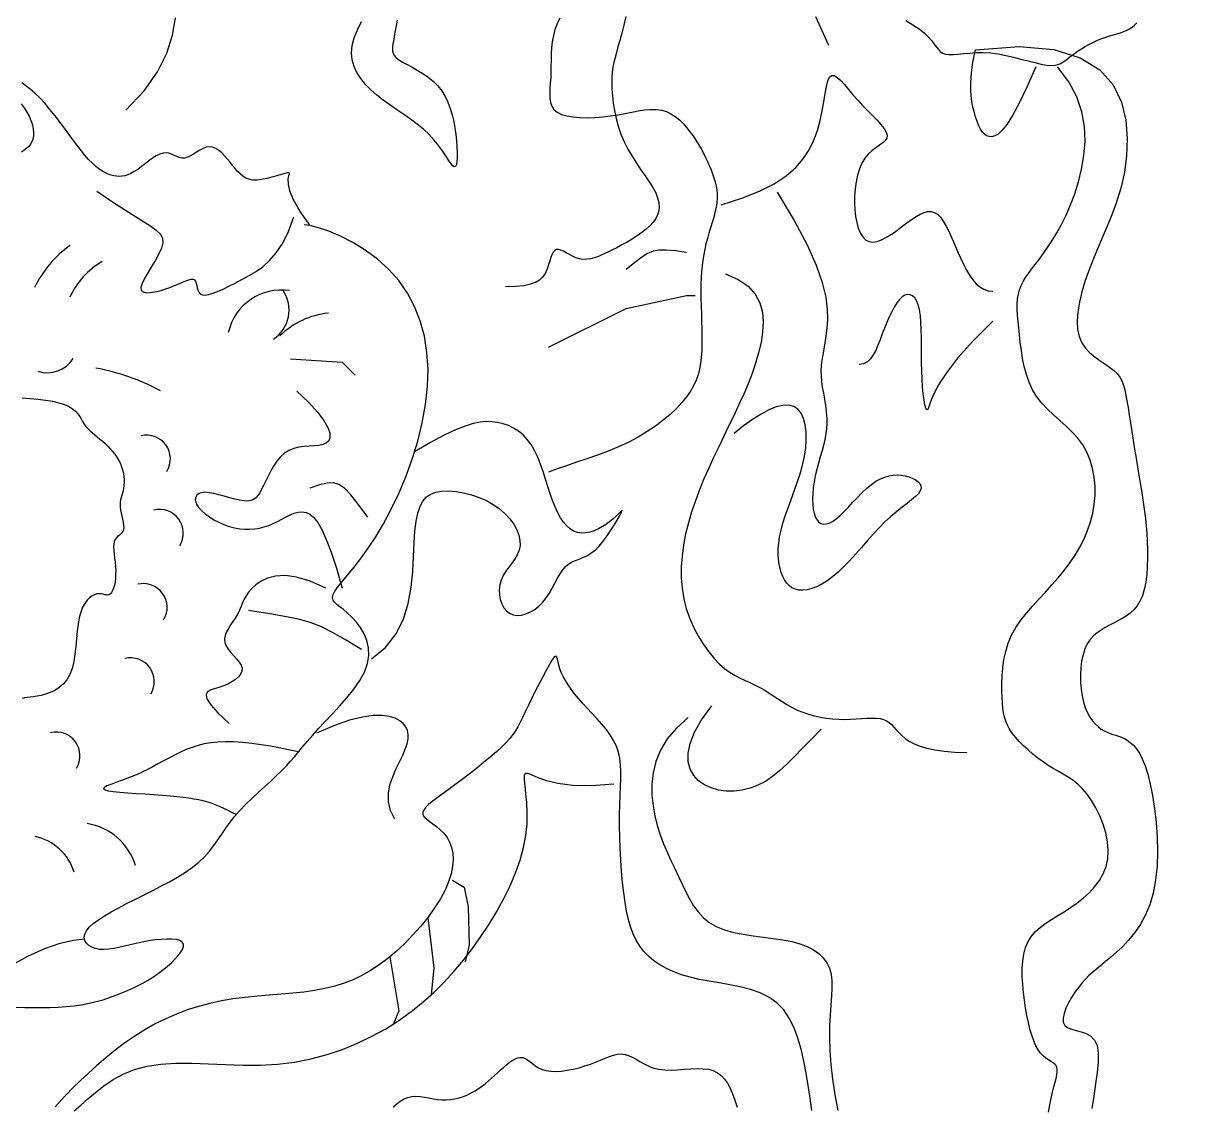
# Model space of a CAD drawing. Extents: x 2475 to 5335, y 627 to 2827.
# Drawn here: x 3672.2 to 3945.7, y 1701.1 to 1951.9 of the extents above; entities that cross this region are included whole.
import ezdxf

# ---------------------------------------------------------------- set-up
doc = ezdxf.new("R2010")
doc.units = 0
doc.header["$MEASUREMENT"] = 0
doc.layers.add('3', color=3, linetype='CONTINUOUS')
doc.layers.add('7', color=7, linetype='CONTINUOUS')

msp = doc.modelspace()

# ---------------------------------------------------------------- linework, layer by layer
at = {"layer": '3'}
for points in [[(3695.84, 1931.82), (3700.08, 1936.29), (3703.19, 1940.68), (3705.32, 1944.99), (3706.64, 1949.18), (3707.34, 1953.23)], [(3811.68, 1953.48), (3811.2, 1951.47), (3810.72, 1949.62), (3810.26, 1947.96), (3809.85, 1946.5), (3809.48, 1945.19), (3809.17, 1943.99), (3808.91, 1942.87), (3808.7, 1941.76), (3808.55, 1940.64), (3808.46, 1939.45), (3808.43, 1938.15), (3808.46, 1936.7), (3808.56, 1935.12), (3808.75, 1933.45), (3809.03, 1931.7), (3809.41, 1929.9), (3809.9, 1928.08), (3810.51, 1926.28), (3811.26, 1924.5), (3812.13, 1922.79), (3813.11, 1921.14), (3814.13, 1919.55), (3815.17, 1918.03), (3816.18, 1916.59), (3817.11, 1915.21), (3817.93, 1913.91), (3818.59, 1912.69), (3819.05, 1911.54), (3819.31, 1910.46), (3819.39, 1909.45), (3819.29, 1908.49), (3819.02, 1907.57), (3818.59, 1906.7), (3817.99, 1905.86), (3817.25, 1905.04), (3816.38, 1904.23), (3815.38, 1903.45), (3814.3, 1902.69), (3813.15, 1901.96), (3811.97, 1901.26), (3810.77, 1900.59), (3809.58, 1899.96), (3808.43, 1899.38), (3807.33, 1898.84), (3806.3, 1898.36), (3805.31, 1897.96), (3804.37, 1897.63), (3803.46, 1897.4), (3802.59, 1897.27), (3801.75, 1897.26), (3800.93, 1897.38), (3800.13, 1897.63), (3799.35, 1897.98), (3798.6, 1898.37), (3797.89, 1898.78), (3797.23, 1899.14), (3796.62, 1899.42), (3796.08, 1899.57), (3795.6, 1899.55), (3795.2, 1899.32), (3794.86, 1898.9), (3794.57, 1898.34), (3794.3, 1897.66), (3794.05, 1896.9), (3793.79, 1896.09), (3793.51, 1895.27), (3793.19, 1894.47), (3792.81, 1893.72), (3792.31, 1893.03), (3791.65, 1892.42), (3790.76, 1891.9), (3789.59, 1891.48), (3788.07, 1891.16), (3786.15, 1890.96), (3783.78, 1890.89)], [(3796.42, 1953.11), (3795.78, 1951.81), (3795.27, 1950.46), (3794.9, 1949.07), (3794.64, 1947.66), (3794.48, 1946.24), (3794.39, 1944.82), (3794.35, 1943.41), (3794.33, 1942.01), (3794.31, 1940.64), (3794.27, 1939.31), (3794.19, 1938.02), (3794.11, 1936.8), (3794.06, 1935.64), (3794.08, 1934.57), (3794.23, 1933.59), (3794.53, 1932.71), (3795.03, 1931.95), (3795.77, 1931.32), (3796.78, 1930.83), (3798.02, 1930.47), (3799.46, 1930.23), (3801.06, 1930.1), (3802.76, 1930.07), (3804.53, 1930.13), (3806.32, 1930.28), (3808.09, 1930.49), (3809.81, 1930.77), (3811.46, 1931.07), (3813.05, 1931.38), (3814.57, 1931.66), (3816.02, 1931.87), (3817.39, 1931.99), (3818.69, 1931.98), (3819.92, 1931.82), (3821.07, 1931.48), (3822.14, 1930.98), (3823.14, 1930.34), (3824.08, 1929.58), (3824.96, 1928.72), (3825.77, 1927.8), (3826.54, 1926.83), (3827.25, 1925.83), (3827.91, 1924.84), (3828.53, 1923.84), (3829.11, 1922.85), (3829.64, 1921.86), (3830.14, 1920.88), (3830.6, 1919.91), (3831.02, 1918.96), (3831.41, 1918.01), (3831.77, 1917.08), (3832.09, 1916.16), (3832.36, 1915.24), (3832.58, 1914.31), (3832.73, 1913.37), (3832.82, 1912.4), (3832.82, 1911.4), (3832.74, 1910.36), (3832.57, 1909.28), (3832.33, 1908.15), (3832.03, 1906.99), (3831.68, 1905.81), (3831.31, 1904.59), (3830.94, 1903.36), (3830.58, 1902.12), (3830.24, 1900.88), (3829.96, 1899.63), (3829.71, 1898.36), (3829.51, 1897.08), (3829.35, 1895.76), (3829.23, 1894.39), (3829.14, 1892.97), (3829.09, 1891.47), (3829.08, 1889.9), (3829.09, 1888.23), (3829.13, 1886.5), (3829.18, 1884.72), (3829.22, 1882.93), (3829.27, 1881.14), (3829.29, 1879.39), (3829.29, 1877.7), (3829.25, 1876.09), (3829.16, 1874.58), (3829, 1873.16), (3828.77, 1871.81), (3828.43, 1870.51), (3827.98, 1869.25), (3827.39, 1867.99), (3826.66, 1866.73), (3825.75, 1865.44), (3824.66, 1864.11), (3823.38, 1862.75), (3821.94, 1861.37), (3820.32, 1860.01), (3818.55, 1858.67), (3816.63, 1857.37), (3814.55, 1856.12), (3812.34, 1854.96), (3810, 1853.88), (3807.58, 1852.88), (3805.11, 1851.95), (3802.65, 1851.09), (3800.24, 1850.27), (3797.92, 1849.48), (3795.75, 1848.72), (3793.77, 1847.97)], [(3858.72, 1946.8), (3855.67, 1953.39)], [(3758.68, 1952.64), (3758.39, 1950.95), (3758.13, 1949.46), (3757.9, 1948.21), (3757.72, 1947.17), (3757.63, 1946.31), (3757.63, 1945.59), (3757.76, 1944.98), (3758.04, 1944.45), (3758.48, 1943.96), (3759.13, 1943.47), (3759.98, 1942.95), (3761, 1942.39), (3762.15, 1941.78), (3763.38, 1941.1), (3764.63, 1940.34), (3765.87, 1939.49), (3767.05, 1938.54), (3768.12, 1937.48), (3769.05, 1936.3), (3769.83, 1935.01), (3770.48, 1933.64), (3771.02, 1932.2), (3771.45, 1930.71), (3771.8, 1929.2), (3772.07, 1927.68), (3772.29, 1926.17), (3772.45, 1924.69), (3772.56, 1923.29), (3772.62, 1922), (3772.62, 1920.86), (3772.56, 1919.92), (3772.43, 1919.22), (3772.23, 1918.79), (3771.95, 1918.68), (3771.6, 1918.91), (3771.16, 1919.45), (3770.62, 1920.24), (3769.97, 1921.24), (3769.21, 1922.38), (3768.32, 1923.62), (3767.3, 1924.9), (3766.12, 1926.17), (3764.8, 1927.38), (3763.36, 1928.55), (3761.82, 1929.69), (3760.23, 1930.8), (3758.62, 1931.91), (3757.01, 1933.02), (3755.45, 1934.15), (3753.97, 1935.32), (3752.59, 1936.53), (3751.35, 1937.79), (3750.27, 1939.11), (3749.39, 1940.5), (3748.72, 1941.95), (3748.3, 1943.48), (3748.15, 1945.1), (3748.3, 1946.8), (3748.77, 1948.59), (3749.49, 1950.45), (3750.42, 1952.38)], [(3876.57, 1952.59), (3878.16, 1951.6), (3879.6, 1950.61), (3880.83, 1949.65), (3881.8, 1948.74), (3882.55, 1947.89), (3883.14, 1947.12), (3883.63, 1946.43), (3884.07, 1945.84), (3884.53, 1945.36), (3885.05, 1945), (3885.7, 1944.78), (3886.52, 1944.69), (3887.51, 1944.7), (3888.65, 1944.79), (3889.93, 1944.92), (3891.34, 1945.04), (3892.85, 1945.13), (3894.46, 1945.15), (3896.15, 1945.06), (3897.9, 1944.83), (3899.68, 1944.5), (3901.46, 1944.1), (3903.2, 1943.66), (3904.87, 1943.23), (3906.44, 1942.82), (3907.86, 1942.49), (3909.11, 1942.27), (3910.16, 1942.18), (3911.04, 1942.23), (3911.78, 1942.38), (3912.43, 1942.64), (3913.02, 1942.98), (3913.59, 1943.39), (3914.18, 1943.85), (3914.82, 1944.36), (3915.54, 1944.89), (3916.34, 1945.44), (3917.2, 1945.99), (3918.11, 1946.53), (3919.05, 1947.06), (3920.01, 1947.55), (3920.97, 1948), (3921.92, 1948.4), (3922.85, 1948.73), (3923.75, 1949.02), (3924.61, 1949.27), (3925.44, 1949.51), (3926.23, 1949.75), (3926.98, 1950), (3927.68, 1950.29), (3928.33, 1950.62), (3928.93, 1951.02), (3929.49, 1951.48), (3930.01, 1952)], [(3906.69, 1941.81), (3904.6, 1937.11), (3902.81, 1933.41), (3901.28, 1930.6), (3899.98, 1928.56), (3898.88, 1927.16), (3897.94, 1926.29), (3897.14, 1925.83), (3896.45, 1925.67), (3895.83, 1925.69), (3895.26, 1925.88), (3894.76, 1926.23), (3894.29, 1926.74), (3893.86, 1927.4), (3893.46, 1928.21), (3893.08, 1929.16), (3892.7, 1930.24), (3892.33, 1931.47), (3892, 1932.85), (3891.73, 1934.41), (3891.58, 1936.18), (3891.56, 1938.18), (3891.72, 1940.43), (3892.09, 1942.96), (3892.7, 1945.8)], [(3892.7, 1945.8), (3902.81, 1946.52), (3910.81, 1945.83), (3916.95, 1943.97), (3921.45, 1941.17), (3924.55, 1937.67), (3926.5, 1933.69), (3927.51, 1929.47), (3927.84, 1925.25), (3927.69, 1921.21), (3927.16, 1917.38), (3926.33, 1913.75), (3925.26, 1910.29), (3924.04, 1906.99), (3922.74, 1903.83), (3921.42, 1900.8), (3920.18, 1897.88), (3919.07, 1895.06), (3918.11, 1892.35), (3917.33, 1889.77), (3916.75, 1887.34), (3916.37, 1885.07), (3916.22, 1882.98), (3916.32, 1881.09), (3916.68, 1879.41), (3917.31, 1877.96), (3918.17, 1876.72), (3919.18, 1875.64), (3920.31, 1874.69), (3921.47, 1873.85), (3922.63, 1873.07), (3923.72, 1872.33), (3924.68, 1871.59), (3925.46, 1870.83), (3926.09, 1870.01), (3926.58, 1869.12), (3926.97, 1868.14), (3927.28, 1867.05), (3927.53, 1865.84), (3927.77, 1864.47), (3928.01, 1862.94), (3928.27, 1861.23), (3928.56, 1859.37), (3928.87, 1857.41), (3929.19, 1855.37), (3929.53, 1853.3), (3929.86, 1851.24), (3930.19, 1849.23), (3930.51, 1847.3), (3930.81, 1845.49), (3931.1, 1843.77), (3931.36, 1842.12), (3931.61, 1840.5), (3931.83, 1838.89), (3932.03, 1837.26), (3932.2, 1835.58), (3932.34, 1833.83), (3932.45, 1831.97), (3932.51, 1830.04), (3932.52, 1828.09), (3932.46, 1826.15), (3932.33, 1824.27), (3932.1, 1822.48), (3931.78, 1820.83), (3931.34, 1819.35), (3930.78, 1818.08), (3930.11, 1817.01), (3929.35, 1816.09), (3928.51, 1815.32), (3927.6, 1814.65), (3926.65, 1814.06), (3925.67, 1813.53), (3924.68, 1813.03), (3923.68, 1812.52), (3922.7, 1812), (3921.75, 1811.42), (3920.85, 1810.78), (3920.01, 1810.04), (3919.24, 1809.19), (3918.57, 1808.2), (3918.02, 1807.04), (3917.58, 1805.7), (3917.26, 1804.23), (3917.06, 1802.65), (3916.97, 1801.01), (3917, 1799.35), (3917.13, 1797.73), (3917.35, 1796.17), (3917.68, 1794.73), (3918.1, 1793.43), (3918.6, 1792.28), (3919.17, 1791.27), (3919.78, 1790.4), (3920.44, 1789.65), (3921.13, 1789.02), (3921.82, 1788.49), (3922.51, 1788.07), (3923.19, 1787.74), (3923.86, 1787.48), (3924.52, 1787.25), (3925.18, 1787.05), (3925.83, 1786.84), (3926.49, 1786.6), (3927.16, 1786.29), (3927.84, 1785.91), (3928.54, 1785.41), (3929.24, 1784.77), (3929.94, 1783.94), (3930.63, 1782.89), (3931.31, 1781.59), (3931.96, 1779.99), (3932.59, 1778.06), (3933.17, 1775.76), (3933.71, 1773.08), (3934.17, 1770.08), (3934.52, 1766.85), (3934.75, 1763.49), (3934.83, 1760.08), (3934.72, 1756.71), (3934.4, 1753.48), (3933.84, 1750.47), (3933.03, 1747.75), (3932, 1745.32), (3930.8, 1743.17), (3929.49, 1741.26), (3928.1, 1739.57), (3926.69, 1738.09), (3925.31, 1736.8), (3924.01, 1735.66), (3922.82, 1734.66), (3921.74, 1733.77), (3920.75, 1732.95), (3919.83, 1732.17), (3918.96, 1731.38), (3918.13, 1730.56), (3917.32, 1729.67), (3916.52, 1728.67), (3915.7, 1727.55), (3914.92, 1726.34), (3914.21, 1725.08), (3913.62, 1723.83), (3913.2, 1722.63), (3912.98, 1721.54), (3913.02, 1720.6), (3913.35, 1719.86), (3914.01, 1719.34), (3914.92, 1718.99), (3916, 1718.7), (3917.16, 1718.4), (3918.31, 1717.99), (3919.37, 1717.37), (3920.24, 1716.47), (3920.85, 1715.2), (3921.12, 1713.48), (3921.1, 1711.37), (3920.87, 1708.95), (3920.49, 1706.3), (3920.05, 1703.48), (3919.61, 1700.6)], [(3833.74, 1909.86), (3838.58, 1911.4), (3842.65, 1913.04), (3846.03, 1914.77), (3848.79, 1916.6), (3851.02, 1918.52), (3852.78, 1920.53), (3854.16, 1922.64), (3855.23, 1924.83), (3856.05, 1927.12), (3856.69, 1929.42), (3857.18, 1931.66), (3857.56, 1933.78), (3857.88, 1935.69), (3858.18, 1937.33), (3858.5, 1938.62), (3858.89, 1939.48), (3859.38, 1939.86), (3859.98, 1939.81), (3860.67, 1939.4), (3861.45, 1938.69), (3862.32, 1937.74), (3863.27, 1936.62), (3864.29, 1935.4), (3865.39, 1934.15), (3866.53, 1932.92), (3867.69, 1931.73), (3868.82, 1930.59), (3869.86, 1929.51), (3870.77, 1928.51), (3871.5, 1927.58), (3872, 1926.74), (3872.21, 1926), (3872.12, 1925.36), (3871.76, 1924.79), (3871.18, 1924.26), (3870.44, 1923.71), (3869.61, 1923.12), (3868.72, 1922.44), (3867.85, 1921.64), (3867.05, 1920.68), (3866.36, 1919.52), (3865.8, 1918.2), (3865.35, 1916.74), (3865.01, 1915.18), (3864.78, 1913.57), (3864.66, 1911.92), (3864.64, 1910.29), (3864.72, 1908.7), (3864.89, 1907.18), (3865.16, 1905.77), (3865.52, 1904.5), (3865.99, 1903.39), (3866.56, 1902.48), (3867.23, 1901.79), (3868, 1901.36), (3868.88, 1901.21), (3869.87, 1901.36), (3870.94, 1901.76), (3872.08, 1902.37), (3873.26, 1903.12), (3874.45, 1903.97), (3875.63, 1904.86), (3876.78, 1905.73), (3877.88, 1906.53), (3878.9, 1907.22), (3879.85, 1907.76), (3880.75, 1908.14), (3881.58, 1908.34), (3882.37, 1908.35), (3883.12, 1908.15), (3883.84, 1907.71), (3884.54, 1907.03), (3885.22, 1906.1), (3885.89, 1904.94), (3886.55, 1903.62), (3887.2, 1902.18), (3887.86, 1900.66), (3888.52, 1899.11), (3889.19, 1897.59), (3889.87, 1896.13), (3890.57, 1894.79), (3891.29, 1893.58), (3892.04, 1892.52), (3892.85, 1891.61), (3893.7, 1890.88), (3894.62, 1890.34), (3895.62, 1890.01), (3896.7, 1889.9)], [(3909.57, 1699.8), (3909.88, 1701.45), (3910.2, 1702.99), (3910.52, 1704.38), (3910.82, 1705.61), (3911.1, 1706.68), (3911.33, 1707.6), (3911.5, 1708.4), (3911.6, 1709.07), (3911.62, 1709.65), (3911.54, 1710.13), (3911.35, 1710.54), (3911.04, 1710.89), (3910.63, 1711.2), (3910.14, 1711.52), (3909.58, 1711.87), (3908.99, 1712.28), (3908.38, 1712.78), (3907.77, 1713.41), (3907.19, 1714.2), (3906.65, 1715.16), (3906.16, 1716.3), (3905.71, 1717.58), (3905.3, 1719), (3904.92, 1720.54), (3904.59, 1722.18), (3904.29, 1723.9), (3904.03, 1725.68), (3903.79, 1727.51), (3903.62, 1729.35), (3903.51, 1731.19), (3903.5, 1733), (3903.61, 1734.74), (3903.86, 1736.39), (3904.27, 1737.93), (3904.86, 1739.32), (3905.64, 1740.55), (3906.6, 1741.64), (3907.72, 1742.63), (3908.96, 1743.54), (3910.3, 1744.42), (3911.72, 1745.29), (3913.19, 1746.18), (3914.68, 1747.14), (3916.18, 1748.19), (3917.63, 1749.33), (3919.01, 1750.57), (3920.26, 1751.92), (3921.37, 1753.38), (3922.27, 1754.96), (3922.95, 1756.65), (3923.34, 1758.46), (3923.44, 1760.38), (3923.27, 1762.39), (3922.86, 1764.42), (3922.24, 1766.44), (3921.46, 1768.4), (3920.56, 1770.25), (3919.56, 1771.94), (3918.51, 1773.43), (3917.45, 1774.68), (3916.36, 1775.73), (3915.26, 1776.62), (3914.14, 1777.38), (3913.01, 1778.07), (3911.86, 1778.72), (3910.7, 1779.38), (3909.52, 1780.08), (3908.33, 1780.88), (3907.14, 1781.75), (3905.98, 1782.67), (3904.86, 1783.64), (3903.8, 1784.63), (3902.82, 1785.63), (3901.95, 1786.62), (3901.19, 1787.57), (3900.57, 1788.49), (3900.08, 1789.39), (3899.69, 1790.29), (3899.4, 1791.23), (3899.19, 1792.23), (3899.04, 1793.33), (3898.94, 1794.54), (3898.86, 1795.89), (3898.81, 1797.41), (3898.8, 1799.06), (3898.86, 1800.83), (3899.01, 1802.67), (3899.27, 1804.56), (3899.68, 1806.47), (3900.26, 1808.36), (3901.03, 1810.2), (3902, 1811.97), (3903.16, 1813.68), (3904.47, 1815.35), (3905.88, 1816.98), (3907.36, 1818.6), (3908.87, 1820.21), (3910.38, 1821.85), (3911.85, 1823.51), (3913.25, 1825.22), (3914.55, 1826.97), (3915.76, 1828.77), (3916.85, 1830.62), (3917.82, 1832.52), (3918.64, 1834.46), (3919.33, 1836.45), (3919.85, 1838.48), (3920.2, 1840.56), (3920.37, 1842.66), (3920.37, 1844.76), (3920.18, 1846.82), (3919.8, 1848.84), (3919.24, 1850.77), (3918.48, 1852.59), (3917.52, 1854.29), (3916.36, 1855.84), (3915.05, 1857.27), (3913.65, 1858.62), (3912.19, 1859.93), (3910.73, 1861.22), (3909.32, 1862.55), (3908.01, 1863.94), (3906.86, 1865.44), (3905.89, 1867.06), (3905.11, 1868.8), (3904.48, 1870.61), (3903.98, 1872.47), (3903.6, 1874.34), (3903.3, 1876.2), (3903.06, 1878.01), (3902.86, 1879.75), (3902.68, 1881.38), (3902.53, 1882.9), (3902.42, 1884.33), (3902.36, 1885.67), (3902.36, 1886.93), (3902.44, 1888.1), (3902.6, 1889.2), (3902.86, 1890.23), (3903.23, 1891.2), (3903.69, 1892.14), (3904.26, 1893.06), (3904.92, 1894.01), (3905.66, 1895.01), (3906.49, 1896.08), (3907.39, 1897.25), (3908.36, 1898.55), (3909.38, 1900), (3910.45, 1901.61), (3911.54, 1903.4), (3912.62, 1905.37), (3913.69, 1907.52), (3914.7, 1909.87), (3915.65, 1912.42), (3916.52, 1915.18), (3917.26, 1918.16), (3917.8, 1921.31), (3918.05, 1924.6), (3917.91, 1928), (3917.3, 1931.45), (3916.12, 1934.93), (3914.28, 1938.4), (3911.69, 1941.81)], [(3738.56, 1905.11), (3736.23, 1908.37), (3734.72, 1911.02), (3733.87, 1913.11), (3733.52, 1914.7), (3733.5, 1915.85), (3733.63, 1916.63), (3733.75, 1917.1), (3733.7, 1917.3), (3733.34, 1917.31), (3732.7, 1917.17), (3731.83, 1916.91), (3730.8, 1916.6), (3729.67, 1916.27), (3728.49, 1915.96), (3727.32, 1915.72), (3726.23, 1915.6), (3725.26, 1915.63), (3724.41, 1915.8), (3723.66, 1916.1), (3722.97, 1916.52), (3722.35, 1917.03), (3721.76, 1917.63), (3721.18, 1918.29), (3720.6, 1919), (3720, 1919.75), (3719.37, 1920.51), (3718.73, 1921.23), (3718.06, 1921.9), (3717.38, 1922.48), (3716.67, 1922.93), (3715.96, 1923.22), (3715.23, 1923.32), (3714.48, 1923.22), (3713.74, 1922.95), (3712.99, 1922.56), (3712.25, 1922.11), (3711.52, 1921.65), (3710.8, 1921.23), (3710.12, 1920.89), (3709.46, 1920.71), (3708.84, 1920.7), (3708.24, 1920.84), (3707.66, 1921.07), (3707.07, 1921.34), (3706.47, 1921.62), (3705.85, 1921.83), (3705.19, 1921.94), (3704.48, 1921.88), (3703.72, 1921.64), (3702.9, 1921.23), (3702.06, 1920.69), (3701.19, 1920.07), (3700.32, 1919.4), (3699.45, 1918.74), (3698.61, 1918.11), (3697.8, 1917.57), (3697.04, 1917.13), (3696.32, 1916.82), (3695.63, 1916.6), (3694.97, 1916.49), (3694.32, 1916.45), (3693.69, 1916.5), (3693.06, 1916.61), (3692.43, 1916.78), (3691.78, 1917), (3691.12, 1917.3), (3690.42, 1917.67), (3689.69, 1918.15), (3688.92, 1918.76), (3688.1, 1919.5), (3687.22, 1920.41), (3686.27, 1921.49), (3685.25, 1922.76), (3684.17, 1924.18), (3683.05, 1925.71), (3681.88, 1927.3), (3680.69, 1928.91), (3679.49, 1930.49), (3678.29, 1932), (3677.1, 1933.4), (3675.93, 1934.65), (3674.81, 1935.74), (3673.73, 1936.68), (3672.71, 1937.48), (3671.77, 1938.13)], [(3671.64, 1933.29), (3672.29, 1932.34), (3672.9, 1931.37), (3673.43, 1930.39), (3673.87, 1929.41), (3674.2, 1928.44), (3674.41, 1927.49), (3674.5, 1926.56), (3674.44, 1925.68), (3674.22, 1924.83), (3673.85, 1924.05), (3673.3, 1923.32), (3672.57, 1922.67), (3671.69, 1922.09)], [(3689.11, 1913.06), (3693.22, 1910.3), (3696.61, 1908.14), (3699.32, 1906.45), (3701.41, 1905.12), (3702.91, 1904.03), (3703.89, 1903.07), (3704.39, 1902.13), (3704.45, 1901.1), (3704.13, 1899.88), (3703.52, 1898.52), (3702.73, 1897.07), (3701.84, 1895.6), (3700.96, 1894.17), (3700.19, 1892.85), (3699.61, 1891.69), (3699.33, 1890.76), (3699.43, 1890.11), (3699.86, 1889.71), (3700.57, 1889.54), (3701.49, 1889.55), (3702.56, 1889.71), (3703.72, 1889.99), (3704.91, 1890.35), (3706.07, 1890.76), (3707.14, 1891.18), (3708.12, 1891.59), (3709, 1891.97), (3709.78, 1892.29), (3710.45, 1892.52), (3711.01, 1892.65), (3711.46, 1892.66), (3711.8, 1892.51), (3712.03, 1892.19), (3712.18, 1891.75), (3712.29, 1891.23), (3712.39, 1890.67), (3712.53, 1890.12), (3712.75, 1889.63), (3713.07, 1889.25), (3713.55, 1889.02), (3714.2, 1888.97), (3715.02, 1889.11), (3716, 1889.4), (3717.12, 1889.84), (3718.37, 1890.39), (3719.73, 1891.04), (3721.18, 1891.77), (3722.71, 1892.57), (3724.3, 1893.42), (3725.93, 1894.39), (3727.56, 1895.56), (3729.17, 1897), (3730.72, 1898.79), (3732.19, 1901.02), (3733.54, 1903.75), (3734.74, 1907.08)], [(3846.73, 1912.86), (3850.69, 1906.26), (3853.66, 1900.64), (3855.77, 1895.88), (3857.16, 1891.88), (3857.97, 1888.53), (3858.33, 1885.73), (3858.37, 1883.36), (3858.22, 1881.33), (3858.02, 1879.53), (3857.78, 1877.92), (3857.54, 1876.47), (3857.31, 1875.14), (3857.11, 1873.89), (3856.96, 1872.68), (3856.88, 1871.48), (3856.89, 1870.26), (3857, 1868.98), (3857.19, 1867.65), (3857.43, 1866.27), (3857.68, 1864.85), (3857.92, 1863.41), (3858.11, 1861.93), (3858.22, 1860.44), (3858.22, 1858.95), (3858.1, 1857.45), (3857.85, 1855.96), (3857.53, 1854.46), (3857.14, 1852.98), (3856.72, 1851.5), (3856.3, 1850.03), (3855.91, 1848.58), (3855.56, 1847.14), (3855.29, 1845.71), (3855.09, 1844.32), (3854.97, 1842.98), (3854.94, 1841.71), (3854.97, 1840.52), (3855.09, 1839.44), (3855.29, 1838.48), (3855.56, 1837.65), (3855.91, 1836.98), (3856.34, 1836.47), (3856.84, 1836.13), (3857.41, 1835.97), (3858.06, 1835.98), (3858.77, 1836.18), (3859.55, 1836.57), (3860.39, 1837.15), (3861.29, 1837.93), (3862.25, 1838.87), (3863.25, 1839.91), (3864.28, 1841.02), (3865.34, 1842.14), (3866.41, 1843.24), (3867.48, 1844.25), (3868.55, 1845.14), (3869.6, 1845.87), (3870.64, 1846.43), (3871.66, 1846.85), (3872.65, 1847.14), (3873.62, 1847.29), (3874.57, 1847.34), (3875.49, 1847.28), (3876.38, 1847.14), (3877.23, 1846.91), (3878.03, 1846.61), (3878.73, 1846.25), (3879.31, 1845.83), (3879.75, 1845.35), (3880.01, 1844.82), (3880.06, 1844.25), (3879.88, 1843.64), (3879.44, 1843), (3878.76, 1842.31), (3877.89, 1841.57), (3876.86, 1840.75), (3875.69, 1839.85), (3874.42, 1838.85), (3873.08, 1837.73), (3871.71, 1836.49), (3870.34, 1835.11), (3868.97, 1833.64), (3867.6, 1832.1), (3866.24, 1830.54), (3864.89, 1828.99), (3863.54, 1827.5), (3862.21, 1826.11), (3860.89, 1824.84), (3859.59, 1823.74), (3858.31, 1822.81), (3857.07, 1822.05), (3855.87, 1821.45), (3854.73, 1821.02), (3853.65, 1820.75), (3852.65, 1820.63), (3851.73, 1820.68), (3850.9, 1820.88), (3850.16, 1821.23), (3849.51, 1821.7), (3848.94, 1822.3), (3848.45, 1823.01), (3848.03, 1823.82), (3847.68, 1824.71), (3847.4, 1825.67), (3847.18, 1826.7), (3847.03, 1827.8), (3846.97, 1828.97), (3846.98, 1830.23), (3847.09, 1831.57), (3847.31, 1833), (3847.63, 1834.52), (3848.07, 1836.15), (3848.62, 1837.89), (3849.27, 1839.72), (3849.97, 1841.62), (3850.69, 1843.58), (3851.39, 1845.58), (3852.05, 1847.6), (3852.61, 1849.62), (3853.06, 1851.63), (3853.36, 1853.6), (3853.49, 1855.51), (3853.46, 1857.3), (3853.25, 1858.94), (3852.86, 1860.39), (3852.29, 1861.61), (3851.52, 1862.55), (3850.56, 1863.19), (3849.4, 1863.49), (3848.05, 1863.44), (3846.53, 1863.08), (3844.84, 1862.41), (3843, 1861.45), (3841.03, 1860.21), (3838.94, 1858.7), (3836.74, 1856.95)], [(3670.49, 1724.05), (3672.46, 1724), (3674.42, 1723.97), (3676.37, 1723.97), (3678.29, 1724.01), (3680.19, 1724.09), (3682.04, 1724.22), (3683.86, 1724.41), (3685.62, 1724.66), (3687.33, 1724.99), (3688.98, 1725.38), (3690.57, 1725.82), (3692.09, 1726.3), (3693.55, 1726.83), (3694.94, 1727.38), (3696.26, 1727.94), (3697.51, 1728.52), (3698.69, 1729.1), (3699.81, 1729.68), (3700.87, 1730.28), (3701.88, 1730.89), (3702.84, 1731.53), (3703.77, 1732.19), (3704.67, 1732.88), (3705.54, 1733.61), (3706.4, 1734.38), (3707.2, 1735.17), (3707.92, 1735.96), (3708.51, 1736.73), (3708.95, 1737.46), (3709.19, 1738.12), (3709.2, 1738.7), (3708.94, 1739.16), (3708.39, 1739.5), (3707.58, 1739.73), (3706.55, 1739.84), (3705.35, 1739.86), (3704.02, 1739.79), (3702.6, 1739.64), (3701.14, 1739.43), (3699.67, 1739.16), (3698.25, 1738.86), (3696.87, 1738.53), (3695.54, 1738.21), (3694.27, 1737.91), (3693.06, 1737.66), (3691.9, 1737.49), (3690.81, 1737.42), (3689.79, 1737.47), (3688.85, 1737.65), (3688.01, 1737.97), (3687.3, 1738.4), (3686.74, 1738.93), (3686.38, 1739.55), (3686.23, 1740.24), (3686.33, 1740.99), (3686.71, 1741.79), (3687.37, 1742.61), (3688.31, 1743.46), (3689.5, 1744.34), (3690.89, 1745.24), (3692.47, 1746.16), (3694.2, 1747.1), (3696.04, 1748.06), (3697.98, 1749.03), (3699.97, 1750.03), (3701.99, 1751.03), (3704, 1752.07), (3705.97, 1753.12), (3707.86, 1754.21), (3709.66, 1755.32), (3711.31, 1756.48), (3712.8, 1757.67), (3714.09, 1758.91), (3715.23, 1760.18), (3716.25, 1761.49), (3717.2, 1762.82), (3718.12, 1764.17), (3719.05, 1765.55), (3720.04, 1766.93), (3721.14, 1768.31), (3722.36, 1769.7), (3723.69, 1771.08), (3725.1, 1772.45), (3726.54, 1773.79), (3727.98, 1775.1), (3729.39, 1776.38), (3730.72, 1777.62), (3731.94, 1778.8), (3733.04, 1779.94), (3734.03, 1781.04), (3734.97, 1782.14), (3735.9, 1783.26), (3736.87, 1784.43), (3737.91, 1785.68), (3739.09, 1787.03), (3740.44, 1788.52), (3741.98, 1790.16), (3743.65, 1791.92), (3745.38, 1793.79), (3747.08, 1795.73), (3748.65, 1797.71), (3750.03, 1799.71), (3751.13, 1801.7), (3751.86, 1803.64), (3752.17, 1805.51), (3752.09, 1807.29), (3751.7, 1808.97), (3751.05, 1810.54), (3750.21, 1811.97), (3749.26, 1813.27), (3748.24, 1814.4), (3747.23, 1815.36), (3746.29, 1816.14), (3745.45, 1816.78), (3744.74, 1817.33), (3744.2, 1817.85), (3743.85, 1818.36), (3743.73, 1818.94), (3743.87, 1819.62), (3744.3, 1820.45), (3745.03, 1821.48), (3746.04, 1822.73), (3747.28, 1824.23), (3748.72, 1825.98), (3750.3, 1828.02), (3752, 1830.36), (3753.77, 1833.02), (3755.57, 1836.03), (3757.35, 1839.38), (3759.07, 1843.03), (3760.69, 1846.92), (3762.17, 1850.99), (3763.46, 1855.17), (3764.51, 1859.41), (3765.29, 1863.64), (3765.76, 1867.8), (3765.87, 1871.84), (3765.62, 1875.73), (3765.01, 1879.45), (3764.06, 1882.99), (3762.76, 1886.33), (3761.11, 1889.45), (3759.12, 1892.33), (3756.8, 1894.95), (3754.17, 1897.3), (3751.33, 1899.36), (3748.41, 1901.13), (3745.55, 1902.6), (3742.87, 1903.76), (3740.5, 1904.6), (3738.56, 1905.11), (3737.19, 1905.28)], [(3825.75, 1898.88), (3823.1, 1899.2), (3821.03, 1899.38), (3819.39, 1899.37), (3818, 1899.13), (3816.71, 1898.61), (3815.35, 1897.76), (3813.75, 1896.53), (3811.76, 1894.89)], [(3834.74, 1893.89), (3837.73, 1892.61), (3840, 1891.04), (3841.63, 1889.23), (3842.7, 1887.22), (3843.3, 1885.05), (3843.49, 1882.76), (3843.36, 1880.4), (3842.99, 1878), (3842.44, 1875.6), (3841.75, 1873.21), (3840.93, 1870.81), (3840, 1868.42), (3838.98, 1866.02), (3837.89, 1863.62), (3836.75, 1861.21), (3835.57, 1858.78), (3834.38, 1856.34), (3833.19, 1853.88), (3832.01, 1851.41), (3830.87, 1848.92), (3829.77, 1846.42), (3828.74, 1843.9), (3827.78, 1841.37), (3826.91, 1838.82), (3826.16, 1836.25), (3825.53, 1833.68), (3825.03, 1831.12), (3824.69, 1828.56), (3824.5, 1826.03), (3824.5, 1823.54), (3824.69, 1821.09), (3825.08, 1818.68), (3825.69, 1816.35), (3826.48, 1814.1), (3827.42, 1811.95), (3828.5, 1809.93), (3829.66, 1808.06), (3830.89, 1806.35), (3832.15, 1804.84), (3833.41, 1803.54), (3834.64, 1802.47), (3835.85, 1801.59), (3837.02, 1800.87), (3838.18, 1800.26), (3839.3, 1799.73), (3840.41, 1799.24), (3841.5, 1798.75), (3842.57, 1798.22), (3843.62, 1797.62), (3844.67, 1796.97), (3845.73, 1796.27), (3846.8, 1795.56), (3847.89, 1794.84), (3849.01, 1794.15), (3850.18, 1793.49), (3851.4, 1792.9), (3852.67, 1792.37), (3854, 1791.93), (3855.37, 1791.55), (3856.77, 1791.25), (3858.18, 1791.02), (3859.59, 1790.86), (3861, 1790.76), (3862.39, 1790.73), (3863.74, 1790.76), (3865.06, 1790.83), (3866.32, 1790.91), (3867.51, 1790.98), (3868.62, 1791.03), (3869.65, 1791.01), (3870.57, 1790.92), (3871.38, 1790.73), (3872.07, 1790.42), (3872.68, 1790.01), (3873.23, 1789.51), (3873.76, 1788.93), (3874.3, 1788.31), (3874.89, 1787.66), (3875.58, 1786.99), (3876.38, 1786.32), (3877.34, 1785.68), (3878.48, 1785.08), (3879.83, 1784.53), (3881.42, 1784.05), (3883.27, 1783.65), (3885.42, 1783.34), (3887.89, 1783.15), (3890.7, 1783.08)], [(3793.77, 1876.92), (3811.76, 1885.9), (3825.75, 1888.9), (3827.75, 1888.9)], [(3896.7, 1882.91), (3892.06, 1878.34), (3888.52, 1874.38), (3885.93, 1871), (3884.13, 1868.19), (3882.96, 1865.95), (3882.26, 1864.27), (3881.87, 1863.13), (3881.62, 1862.53), (3881.4, 1862.43), (3881.18, 1862.81), (3880.96, 1863.58), (3880.76, 1864.7), (3880.58, 1866.1), (3880.42, 1867.73), (3880.29, 1869.53), (3880.21, 1871.43), (3880.17, 1873.38), (3880.15, 1875.34), (3880.15, 1877.29), (3880.15, 1879.18), (3880.12, 1880.99), (3880.04, 1882.68), (3879.92, 1884.22), (3879.71, 1885.57), (3879.41, 1886.71), (3879.04, 1887.63), (3878.59, 1888.33), (3878.09, 1888.81), (3877.53, 1889.08), (3876.95, 1889.13), (3876.33, 1888.95), (3875.71, 1888.56), (3875.09, 1887.96), (3874.47, 1887.17), (3873.86, 1886.21), (3873.26, 1885.12), (3872.67, 1883.93), (3872.11, 1882.66), (3871.56, 1881.34), (3871.05, 1880), (3870.56, 1878.66), (3870.08, 1877.38), (3869.57, 1876.19), (3869.01, 1875.12), (3868.37, 1874.22), (3867.63, 1873.53), (3866.75, 1873.08), (3865.72, 1872.92)], [(3733.99, 1874.2), (3745.96, 1873.45), (3748.95, 1870.46)], [(3735.49, 1866.72), (3738.22, 1864.11), (3740.28, 1861.86), (3741.73, 1859.95), (3742.65, 1858.36), (3743.1, 1857.06), (3743.14, 1856.03), (3742.85, 1855.26), (3742.28, 1854.71), (3741.51, 1854.36), (3740.57, 1854.15), (3739.5, 1854.05), (3738.35, 1853.98), (3737.14, 1853.9), (3735.93, 1853.75), (3734.74, 1853.48), (3733.62, 1853.02), (3732.6, 1852.35), (3731.67, 1851.5), (3730.83, 1850.5), (3730.08, 1849.4), (3729.41, 1848.25), (3728.8, 1847.09), (3728.25, 1845.97), (3727.76, 1844.93), (3727.31, 1844.01), (3726.88, 1843.23), (3726.45, 1842.57), (3725.98, 1842.05), (3725.46, 1841.66), (3724.85, 1841.41), (3724.13, 1841.29), (3723.27, 1841.32), (3722.26, 1841.47), (3721.13, 1841.73), (3719.92, 1842.06), (3718.67, 1842.41), (3717.43, 1842.75), (3716.24, 1843.03), (3715.14, 1843.23), (3714.17, 1843.31), (3713.37, 1843.23), (3712.75, 1843.01), (3712.3, 1842.66), (3712.04, 1842.2), (3711.95, 1841.66), (3712.05, 1841.05), (3712.33, 1840.39), (3712.8, 1839.7), (3713.45, 1838.99), (3714.26, 1838.3), (3715.21, 1837.62), (3716.26, 1836.97), (3717.39, 1836.38), (3718.58, 1835.86), (3719.8, 1835.43), (3721.03, 1835.09), (3722.23, 1834.87), (3723.41, 1834.76), (3724.57, 1834.75), (3725.7, 1834.84), (3726.81, 1835.03), (3727.9, 1835.3), (3728.96, 1835.66), (3730, 1836.09), (3731.02, 1836.58), (3732.02, 1837.11), (3732.99, 1837.62), (3733.95, 1838.09), (3734.88, 1838.46), (3735.81, 1838.7), (3736.71, 1838.78), (3737.61, 1838.64), (3738.49, 1838.24), (3739.39, 1837.51), (3740.31, 1836.35), (3741.27, 1834.68), (3742.3, 1832.41), (3743.41, 1829.45), (3744.63, 1825.73), (3745.96, 1821.14)], [(3671.85, 1865.19), (3673.67, 1865.06), (3675.48, 1864.88), (3677.23, 1864.66), (3678.88, 1864.39), (3680.37, 1864.05), (3681.66, 1863.66), (3682.71, 1863.19), (3683.54, 1862.67), (3684.19, 1862.11), (3684.71, 1861.52), (3685.13, 1860.91), (3685.5, 1860.3), (3685.84, 1859.7), (3686.19, 1859.13), (3686.6, 1858.59), (3687.06, 1858.07), (3687.56, 1857.58), (3688.1, 1857.11), (3688.66, 1856.63), (3689.25, 1856.15), (3689.85, 1855.65), (3690.46, 1855.14), (3691.07, 1854.59), (3691.67, 1854.01), (3692.25, 1853.4), (3692.8, 1852.77), (3693.32, 1852.11), (3693.8, 1851.43), (3694.23, 1850.72), (3694.59, 1850), (3694.88, 1849.25), (3695.11, 1848.5), (3695.28, 1847.74), (3695.39, 1847), (3695.45, 1846.26), (3695.45, 1845.56), (3695.42, 1844.88), (3695.33, 1844.25), (3695.22, 1843.66), (3695.07, 1843.11), (3694.92, 1842.59), (3694.77, 1842.08), (3694.65, 1841.56), (3694.55, 1841.02), (3694.51, 1840.46), (3694.52, 1839.85), (3694.61, 1839.19), (3694.74, 1838.5), (3694.91, 1837.78), (3695.08, 1837.07), (3695.23, 1836.38), (3695.34, 1835.73), (3695.38, 1835.15), (3695.33, 1834.64), (3695.18, 1834.23), (3694.94, 1833.9), (3694.64, 1833.61), (3694.3, 1833.33), (3693.96, 1833.05), (3693.64, 1832.73), (3693.37, 1832.35), (3693.17, 1831.87), (3693.06, 1831.28), (3693.04, 1830.59), (3693.08, 1829.81), (3693.16, 1828.96), (3693.26, 1828.07), (3693.37, 1827.14), (3693.45, 1826.19), (3693.51, 1825.24), (3693.5, 1824.32), (3693.45, 1823.43), (3693.35, 1822.59), (3693.2, 1821.82), (3693.02, 1821.14), (3692.8, 1820.56), (3692.56, 1820.09), (3692.29, 1819.77), (3692, 1819.58), (3691.69, 1819.52), (3691.35, 1819.54), (3690.98, 1819.61), (3690.59, 1819.71), (3690.15, 1819.79), (3689.68, 1819.82), (3689.17, 1819.77), (3688.62, 1819.61), (3688.04, 1819.32), (3687.46, 1818.9), (3686.88, 1818.32), (3686.33, 1817.59), (3685.83, 1816.68), (3685.4, 1815.58), (3685.04, 1814.29), (3684.78, 1812.8), (3684.59, 1811.15), (3684.43, 1809.41), (3684.26, 1807.62), (3684.06, 1805.84), (3683.79, 1804.12), (3683.4, 1802.53), (3682.88, 1801.1), (3682.18, 1799.89), (3681.35, 1798.89), (3680.41, 1798.08), (3679.39, 1797.43), (3678.34, 1796.93), (3677.28, 1796.56), (3676.25, 1796.28), (3675.3, 1796.1), (3674.43, 1795.97), (3673.66, 1795.88), (3672.98, 1795.81), (3672.38, 1795.72), (3671.85, 1795.58)], [(3752.74, 1804.73), (3756.01, 1807.38), (3758.44, 1810.5), (3760.15, 1813.95), (3761.28, 1817.59), (3761.97, 1821.31), (3762.33, 1824.97), (3762.51, 1828.44), (3762.63, 1831.59), (3762.82, 1834.31), (3763.1, 1836.61), (3763.49, 1838.52), (3764, 1840.07), (3764.67, 1841.3), (3765.49, 1842.24), (3766.49, 1842.91), (3767.69, 1843.35), (3769.09, 1843.6), (3770.66, 1843.65), (3772.35, 1843.52), (3774.11, 1843.22), (3775.9, 1842.76), (3777.67, 1842.14), (3779.38, 1841.38), (3780.98, 1840.49), (3782.43, 1839.47), (3783.71, 1838.34), (3784.81, 1837.15), (3785.72, 1835.9), (3786.42, 1834.64), (3786.91, 1833.38), (3787.16, 1832.15), (3787.17, 1830.98), (3786.94, 1829.89), (3786.51, 1828.86), (3785.93, 1827.88), (3785.27, 1826.93), (3784.57, 1825.98), (3783.88, 1825.02), (3783.27, 1824.03), (3782.79, 1822.99), (3782.49, 1821.88), (3782.36, 1820.75), (3782.39, 1819.61), (3782.59, 1818.52), (3782.93, 1817.5), (3783.41, 1816.6), (3784.02, 1815.85), (3784.76, 1815.29), (3785.6, 1814.95), (3786.53, 1814.82), (3787.53, 1814.9), (3788.55, 1815.16), (3789.58, 1815.6), (3790.6, 1816.21), (3791.56, 1816.96), (3792.46, 1817.86), (3793.26, 1818.88), (3793.99, 1819.98), (3794.65, 1821.13), (3795.27, 1822.29), (3795.87, 1823.41), (3796.47, 1824.46), (3797.09, 1825.38), (3797.74, 1826.16), (3798.45, 1826.74), (3799.21, 1827.19), (3800.01, 1827.55), (3800.86, 1827.87), (3801.74, 1828.22), (3802.65, 1828.64), (3803.59, 1829.19), (3804.54, 1829.93), (3805.51, 1830.88), (3806.46, 1832.01), (3807.38, 1833.24), (3808.24, 1834.51), (3809.01, 1835.74), (3809.68, 1836.86), (3810.21, 1837.82), (3810.58, 1838.53), (3810.77, 1838.94), (3810.8, 1839.09), (3810.66, 1839.01), (3810.37, 1838.73), (3809.95, 1838.31), (3809.41, 1837.78), (3808.76, 1837.19), (3808.01, 1836.56), (3807.18, 1835.95), (3806.28, 1835.38), (3805.33, 1834.86), (3804.35, 1834.43), (3803.36, 1834.11), (3802.36, 1833.91), (3801.39, 1833.87), (3800.46, 1834), (3799.58, 1834.32), (3798.76, 1834.84), (3797.98, 1835.53), (3797.25, 1836.39), (3796.57, 1837.42), (3795.92, 1838.6), (3795.31, 1839.93), (3794.72, 1841.39), (3794.17, 1842.98), (3793.63, 1844.65), (3793.08, 1846.37), (3792.52, 1848.11), (3791.92, 1849.81), (3791.26, 1851.45), (3790.54, 1852.98), (3789.74, 1854.37), (3788.84, 1855.58), (3787.86, 1856.61), (3786.79, 1857.48), (3785.66, 1858.19), (3784.48, 1858.76), (3783.24, 1859.18), (3781.97, 1859.47), (3780.68, 1859.65), (3779.36, 1859.69), (3777.94, 1859.58), (3776.33, 1859.25), (3774.47, 1858.67), (3772.26, 1857.77), (3769.62, 1856.51), (3766.46, 1854.84), (3762.71, 1852.71)], [(3751.95, 1837.58), (3749.71, 1840.54), (3747.95, 1842.73), (3746.5, 1844.24), (3745.21, 1845.15), (3743.93, 1845.53), (3742.48, 1845.46), (3740.72, 1845.03), (3738.48, 1844.31)], [(3742.22, 1821.14), (3738.57, 1822.73), (3735.43, 1823.66), (3732.77, 1824.02), (3730.53, 1823.93), (3728.69, 1823.47), (3727.18, 1822.77), (3725.97, 1821.92), (3725.02, 1821.02), (3724.27, 1820.16), (3723.7, 1819.34), (3723.26, 1818.57), (3722.91, 1817.82), (3722.62, 1817.1), (3722.33, 1816.37), (3722.03, 1815.65), (3721.65, 1814.91), (3721.19, 1814.16), (3720.66, 1813.38), (3720.12, 1812.59), (3719.61, 1811.78), (3719.18, 1810.98), (3718.86, 1810.17), (3718.72, 1809.36), (3718.78, 1808.56), (3719.09, 1807.77), (3719.58, 1807), (3720.2, 1806.23), (3720.87, 1805.48), (3721.53, 1804.74), (3722.11, 1804.01), (3722.55, 1803.29), (3722.77, 1802.58), (3722.73, 1801.89), (3722.44, 1801.22), (3721.94, 1800.57), (3721.26, 1799.97), (3720.43, 1799.41), (3719.49, 1798.91), (3718.48, 1798.47), (3717.41, 1798.1), (3716.35, 1797.8), (3715.42, 1797.48), (3714.73, 1797.05), (3714.44, 1796.4), (3714.66, 1795.45), (3715.54, 1794.09), (3717.2, 1792.22), (3719.78, 1789.76)], [(3750.45, 1806.94), (3746.72, 1809.17), (3743.73, 1810.87), (3741.18, 1812.14), (3738.76, 1813.11), (3736.17, 1813.86), (3733.09, 1814.51), (3729.23, 1815.16), (3724.27, 1815.91)], [(3854.8, 1700.14), (3854.36, 1703.03), (3853.92, 1705.92), (3853.45, 1708.79), (3852.92, 1711.61), (3852.29, 1714.33), (3851.54, 1716.91), (3850.64, 1719.32), (3849.55, 1721.51), (3848.24, 1723.44), (3846.67, 1725.08), (3844.84, 1726.39), (3842.78, 1727.41), (3840.55, 1728.2), (3838.2, 1728.81), (3835.78, 1729.29), (3833.36, 1729.7), (3830.98, 1730.09), (3828.7, 1730.51), (3826.57, 1731), (3824.59, 1731.59), (3822.77, 1732.26), (3821.1, 1733.02), (3819.57, 1733.87), (3818.19, 1734.82), (3816.96, 1735.86), (3815.87, 1737), (3814.92, 1738.24), (3814.09, 1739.58), (3813.39, 1741.05), (3812.79, 1742.65), (3812.28, 1744.4), (3811.85, 1746.29), (3811.49, 1748.34), (3811.19, 1750.57), (3810.92, 1752.98), (3810.7, 1755.52), (3810.53, 1758.14), (3810.39, 1760.81), (3810.3, 1763.48), (3810.25, 1766.08), (3810.24, 1768.59), (3810.28, 1770.94), (3810.35, 1773.11), (3810.44, 1775.1), (3810.5, 1776.93), (3810.52, 1778.63), (3810.47, 1780.22), (3810.3, 1781.72), (3810, 1783.14), (3809.52, 1784.52), (3808.86, 1785.86), (3808.04, 1787.18), (3807.09, 1788.46), (3806.05, 1789.72), (3804.95, 1790.95), (3803.83, 1792.15), (3802.73, 1793.33), (3801.67, 1794.47), (3800.69, 1795.59), (3799.8, 1796.68), (3799, 1797.73), (3798.29, 1798.76), (3797.67, 1799.74), (3797.15, 1800.69), (3796.72, 1801.6), (3796.39, 1802.47), (3796.15, 1803.29), (3795.98, 1804.03), (3795.84, 1804.64), (3795.71, 1805.09), (3795.55, 1805.34), (3795.32, 1805.33), (3795.01, 1805.05), (3794.57, 1804.43), (3793.99, 1803.47), (3793.29, 1802.21), (3792.5, 1800.73), (3791.65, 1799.09), (3790.78, 1797.38), (3789.92, 1795.67), (3789.11, 1794.02), (3788.38, 1792.51), (3787.75, 1791.2), (3787.19, 1790.05), (3786.66, 1789.03), (3786.12, 1788.1), (3785.52, 1787.21), (3784.81, 1786.32), (3783.97, 1785.39), (3782.95, 1784.37), (3781.71, 1783.23), (3780.29, 1782), (3778.74, 1780.71), (3777.09, 1779.39), (3775.41, 1778.06), (3773.73, 1776.77), (3772.1, 1775.54), (3770.56, 1774.41), (3769.16, 1773.4), (3767.92, 1772.5), (3766.85, 1771.69), (3765.98, 1770.98), (3765.3, 1770.33), (3764.85, 1769.74), (3764.63, 1769.2), (3764.67, 1768.68), (3764.97, 1768.17), (3765.48, 1767.66), (3766.16, 1767.13), (3766.96, 1766.55), (3767.82, 1765.9), (3768.69, 1765.18), (3769.52, 1764.35), (3770.26, 1763.4), (3770.87, 1762.31), (3771.32, 1761.08), (3771.59, 1759.73), (3771.68, 1758.25), (3771.56, 1756.65), (3771.22, 1754.93), (3770.64, 1753.11), (3769.81, 1751.18), (3768.72, 1749.15), (3767.39, 1747.07), (3765.87, 1744.96), (3764.18, 1742.86), (3762.37, 1740.81), (3760.46, 1738.85), (3758.5, 1737.01), (3756.52, 1735.34), (3754.54, 1733.85), (3752.56, 1732.55), (3750.56, 1731.42), (3748.51, 1730.45), (3746.42, 1729.63), (3744.24, 1728.95), (3741.98, 1728.39), (3739.6, 1727.94), (3737.11, 1727.59), (3734.51, 1727.31), (3731.83, 1727.08), (3729.09, 1726.85), (3726.32, 1726.61), (3723.53, 1726.33), (3720.75, 1725.98), (3718.01, 1725.53), (3715.32, 1724.96), (3712.68, 1724.26), (3710.1, 1723.43), (3707.57, 1722.48), (3705.09, 1721.39), (3702.66, 1720.19), (3700.27, 1718.85), (3697.93, 1717.38), (3695.63, 1715.8), (3693.39, 1714.12), (3691.22, 1712.37), (3689.15, 1710.6), (3687.18, 1708.82), (3685.33, 1707.07), (3683.62, 1705.39), (3682.07, 1703.81), (3680.68, 1702.34), (3679.48, 1701.02)], [(3758.18, 1767.62), (3757.14, 1769.65), (3756.68, 1771.67), (3756.68, 1773.65), (3757.05, 1775.58), (3757.67, 1777.44), (3758.43, 1779.2), (3759.24, 1780.87), (3759.99, 1782.41), (3760.58, 1783.81), (3761, 1785.08), (3761.23, 1786.22), (3761.27, 1787.25), (3761.1, 1788.18), (3760.72, 1789), (3760.13, 1789.74), (3759.31, 1790.4), (3758.25, 1790.98), (3756.91, 1791.42), (3755.23, 1791.66), (3753.17, 1791.63), (3750.67, 1791.27), (3747.69, 1790.51), (3744.16, 1789.29), (3740.06, 1787.53)], [(3856.94, 1788.44), (3854.68, 1786.15), (3852.64, 1784.04), (3850.75, 1782.11), (3849, 1780.37), (3847.31, 1778.83), (3845.67, 1777.49), (3844.01, 1776.37), (3842.29, 1775.47), (3840.5, 1774.79), (3838.64, 1774.34), (3836.76, 1774.12), (3834.91, 1774.13), (3833.13, 1774.37), (3831.44, 1774.85), (3829.9, 1775.57), (3828.55, 1776.52), (3827.43, 1777.72), (3826.6, 1779.17), (3826.14, 1780.88), (3826.1, 1782.88), (3826.55, 1785.16), (3827.57, 1787.74), (3829.22, 1790.64), (3831.57, 1793.87)], [(3826.14, 1791.16), (3823.41, 1788.72), (3821.29, 1786.19), (3819.73, 1783.59), (3818.66, 1780.96), (3818.01, 1778.33), (3817.73, 1775.72), (3817.74, 1773.17), (3817.98, 1770.71), (3818.4, 1768.37), (3818.96, 1766.13), (3819.65, 1763.99), (3820.42, 1761.94), (3821.25, 1759.96), (3822.12, 1758.04), (3823, 1756.17), (3823.87, 1754.35), (3824.7, 1752.55), (3825.54, 1750.81), (3826.4, 1749.15), (3827.34, 1747.58), (3828.4, 1746.13), (3829.6, 1744.82), (3831, 1743.68), (3832.63, 1742.73), (3834.51, 1741.98), (3836.6, 1741.4), (3838.84, 1740.96), (3841.16, 1740.6), (3843.52, 1740.29), (3845.84, 1739.99), (3848.07, 1739.66), (3850.15, 1739.26), (3852.02, 1738.75), (3853.69, 1738.12), (3855.14, 1737.38), (3856.38, 1736.51), (3857.4, 1735.51), (3858.22, 1734.38), (3858.82, 1733.12), (3859.21, 1731.72), (3859.39, 1730.17), (3859.41, 1728.47), (3859.32, 1726.6), (3859.17, 1724.53), (3859, 1722.26), (3858.87, 1719.77), (3858.82, 1717.05), (3858.91, 1714.07), (3859.16, 1710.83), (3859.58, 1707.39), (3860.13, 1703.82), (3860.79, 1700.19)], [(3735.87, 1783.22), (3734.69, 1783.47), (3733.16, 1783.78), (3731.36, 1784.13), (3729.36, 1784.49), (3727.23, 1784.83), (3725.06, 1785.13), (3722.9, 1785.37), (3720.84, 1785.52), (3718.93, 1785.56), (3717.18, 1785.48), (3715.55, 1785.31), (3714.02, 1785.04), (3712.58, 1784.68), (3711.21, 1784.24), (3709.87, 1783.73), (3708.56, 1783.15), (3707.25, 1782.52), (3705.94, 1781.84), (3704.61, 1781.14), (3703.28, 1780.41), (3701.92, 1779.69), (3700.55, 1778.99), (3699.15, 1778.31), (3697.71, 1777.67), (3696.26, 1777.1), (3694.84, 1776.57), (3693.52, 1776.1), (3692.38, 1775.68), (3691.49, 1775.31), (3690.91, 1774.98), (3690.72, 1774.69), (3690.98, 1774.44), (3691.74, 1774.22), (3692.94, 1774.03), (3694.49, 1773.87), (3696.3, 1773.72), (3698.27, 1773.58), (3700.33, 1773.46), (3702.37, 1773.33), (3704.32, 1773.19), (3706.1, 1773.04), (3707.71, 1772.89), (3709.16, 1772.72), (3710.46, 1772.54), (3711.64, 1772.34), (3712.7, 1772.14), (3713.67, 1771.92), (3714.54, 1771.7), (3715.36, 1771.46), (3716.13, 1771.19), (3716.88, 1770.9), (3717.66, 1770.58), (3718.48, 1770.2), (3719.37, 1769.78), (3720.37, 1769.28), (3721.5, 1768.72)], [(3683.88, 1700.04), (3685.4, 1701.37), (3687.03, 1702.83), (3688.81, 1704.35), (3690.75, 1705.86), (3692.89, 1707.3), (3695.26, 1708.59), (3697.89, 1709.66), (3700.79, 1710.45), (3704, 1710.9), (3707.47, 1711.09), (3711.15, 1711.08), (3714.99, 1710.95), (3718.95, 1710.79), (3722.97, 1710.68), (3727, 1710.69), (3731, 1710.9), (3734.92, 1711.38), (3738.74, 1712.12), (3742.46, 1713.1), (3746.06, 1714.31), (3749.53, 1715.73), (3752.87, 1717.33), (3756.06, 1719.09), (3759.09, 1721.01), (3761.95, 1723.05), (3764.65, 1725.21), (3767.2, 1727.49), (3769.62, 1729.89), (3771.91, 1732.39), (3774.08, 1734.99), (3776.14, 1737.68), (3778.11, 1740.47), (3779.99, 1743.33), (3781.76, 1746.26), (3783.39, 1749.23), (3784.85, 1752.21), (3786.13, 1755.19), (3787.18, 1758.14), (3787.99, 1761.03), (3788.53, 1763.85), (3788.79, 1766.56), (3788.83, 1769.12), (3788.71, 1771.48), (3788.52, 1773.57), (3788.33, 1775.35), (3788.2, 1776.76), (3788.22, 1777.75), (3788.46, 1778.26), (3788.99, 1778.27), (3789.9, 1777.9), (3791.3, 1777.29), (3793.28, 1776.59), (3795.94, 1775.94), (3799.36, 1775.49), (3803.66, 1775.38), (3808.92, 1775.77)], [(3771.51, 1753.47), (3774.24, 1751.87), (3775.16, 1747.32), (3775.39, 1738.43), (3774.47, 1734.55)], [(3765.78, 1744.86), (3767.24, 1733.23), (3766.61, 1726.97)], [(3653.95, 1722.45), (3659.17, 1726.85), (3664.13, 1730.53), (3668.81, 1733.52), (3673.15, 1735.88), (3677.11, 1737.65), (3680.65, 1738.88), (3683.73, 1739.61), (3686.31, 1739.9)], [(3757, 1735.75), (3759.09, 1723.27), (3757.87, 1720.24)], [(3757.8, 1700.98), (3758.61, 1701.69), (3759.44, 1702.32), (3760.31, 1702.83), (3761.2, 1703.2), (3762.12, 1703.4), (3763.06, 1703.45), (3764.03, 1703.38), (3765.01, 1703.24), (3766.01, 1703.06), (3767.02, 1702.86), (3768.03, 1702.7), (3769.05, 1702.6), (3770.07, 1702.59), (3771.08, 1702.68), (3772.09, 1702.84), (3773.07, 1703.09), (3774.04, 1703.41), (3774.98, 1703.79), (3775.88, 1704.23), (3776.75, 1704.71), (3777.58, 1705.24), (3778.38, 1705.81), (3779.14, 1706.4), (3779.87, 1707.01), (3780.58, 1707.64), (3781.28, 1708.28), (3781.96, 1708.91), (3782.64, 1709.54), (3783.32, 1710.15), (3784, 1710.73), (3784.67, 1711.26), (3785.32, 1711.71), (3785.97, 1712.07), (3786.59, 1712.32), (3787.2, 1712.44), (3787.78, 1712.41), (3788.33, 1712.21), (3788.88, 1711.89), (3789.45, 1711.48), (3790.04, 1711.01), (3790.7, 1710.53), (3791.43, 1710.07), (3792.26, 1709.68), (3793.21, 1709.39), (3794.3, 1709.23), (3795.5, 1709.2), (3796.78, 1709.28), (3798.12, 1709.46), (3799.49, 1709.73), (3800.86, 1710.07), (3802.2, 1710.46), (3803.48, 1710.9), (3804.69, 1711.36), (3805.82, 1711.82), (3806.88, 1712.26), (3807.88, 1712.65), (3808.84, 1712.96), (3809.75, 1713.17), (3810.63, 1713.24), (3811.49, 1713.16), (3812.33, 1712.91), (3813.18, 1712.51), (3814.05, 1712.02), (3814.96, 1711.48), (3815.93, 1710.93), (3816.97, 1710.42), (3818.1, 1709.99), (3819.34, 1709.69), (3820.7, 1709.54), (3822.15, 1709.52), (3823.66, 1709.58), (3825.19, 1709.69), (3826.71, 1709.8), (3828.17, 1709.86), (3829.56, 1709.84), (3830.82, 1709.69), (3831.93, 1709.38), (3832.91, 1708.9), (3833.77, 1708.25), (3834.53, 1707.44), (3835.2, 1706.46), (3835.82, 1705.31), (3836.39, 1704), (3836.93, 1702.52), (3837.49, 1700.89)]]:
    msp.add_lwpolyline(points, dxfattribs=at)
msp.add_lwpolyline([(3742.77, 1884.78, 0.173083), (3731.55, 1879.55, 0.173083)], format="xyb", dxfattribs=at)
for centre, radius, start, end in [((3698.24, 1879.17), 26.24, 125.6954, 153.7749), ((3698.99, 1881.41), 17.57, 119.2597, 156.1351), ((3731.9, 1877.54), 12.62, 81.3535, 167.3532), ((3725.58, 1885.53), 8.08, 303.6501, 33.7078), ((3677.64, 1878.12), 7.13, 252.1114, 327.8176), ((3679.3, 1820.58), 52.39, 62.0276, 79.4284), ((3700.69, 1851.05), 5.49, 328.3316, 103.7782), ((3703.68, 1833.86), 5.49, 328.3316, 103.7782), ((3699.94, 1816.68), 5.49, 328.3316, 103.7782), ((3696.95, 1799.49), 5.49, 328.3316, 103.7782), ((3679.75, 1782.3), 5.49, 328.3316, 103.7782), ((3684.78, 1752.85), 13.9, 16.8497, 81.379), ((3672.36, 1751.81), 12.06, 17.2032, 77.8337)]:
    msp.add_arc(centre, radius, start, end, dxfattribs=at)
at = {"layer": '7'}
for radius in [640, 600]:
    msp.add_circle((3904.88, 1987.44), radius, dxfattribs=at)

doc.saveas('drawing.dxf')
